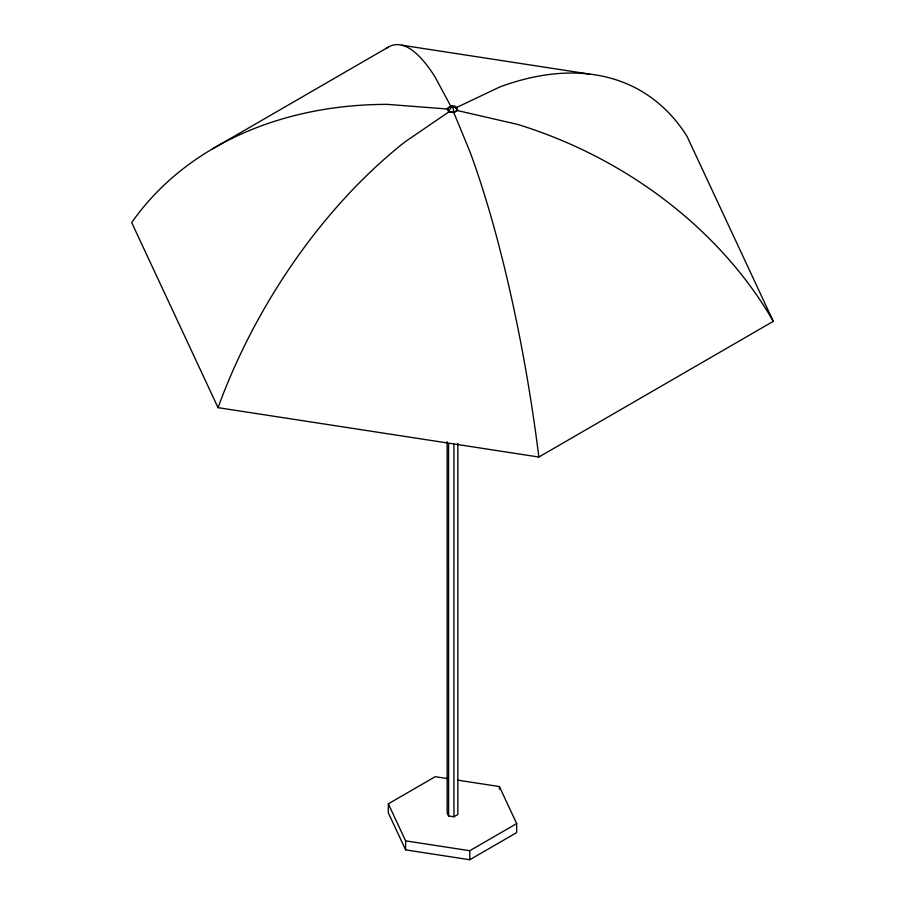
<?xml version="1.0" encoding="UTF-8"?>
<svg xmlns="http://www.w3.org/2000/svg" width="905" height="905" viewBox="0 0 905 905"><rect width="100%" height="100%" fill="white"/><g stroke="black" fill="none" stroke-linecap="round" stroke-linejoin="round"><path stroke-width="1.36" d="M212.618 148.816L387.94 47.332M451.063 106.338L447.149 108.6L448.586 111.677L453.937 112.503L457.851 110.24L456.414 107.163M773.311 321.32A376.242 296.84 24.8 0 0 517.637 124.426L457.059 110.467L453.722 112.401L449.174 111.7L404.897 141.949A376.242 216.951 -60.1 0 0 218.037 407.657L538.837 457.036L773.3 321.32L686.963 136.236A376.242 216.951 -60.1 0 0 500.103 86.846L455.826 107.842A4.751 2.738 -60.1 0 0 452.5 106.383A4.751 3.744 24.8 0 0 447.941 109.064L387.363 104.369A376.242 296.84 24.8 0 0 131.689 222.573L218.037 407.657M457.545 780.121L499.39 786.558L516.665 823.584L516.665 832.611L469.763 859.75L405.61 849.874L388.336 812.86L388.336 803.832L435.237 776.682L447.783 778.617M447.149 441.685L447.149 812.882L448.597 815.971L453.937 816.785L457.851 814.523L457.851 443.337M388.336 803.832L405.61 840.847L469.763 850.723L516.665 823.584M402.159 45.25L589.212 74.04M451.278 107.141L434.966 76.812A376.242 79.889 81.2 0 0 386.073 48.599M447.941 109.064L449.174 111.7A4.751 2.738 -60.1 0 1 452.5 106.383A4.751 3.744 24.8 0 1 457.048 110.467M499.39 786.558L499.39 789.137M469.763 850.723L469.763 859.75M453.937 444.185L453.937 816.785M448.586 443.62L448.597 815.971M405.61 840.847L405.61 849.874M451.346 106.394A4.751 1.007 81.2 0 1 452.647 106.733A4.751 1.007 81.2 0 1 453.722 112.401L470.034 151.972A376.242 79.889 81.2 0 1 538.848 457.036"/></g></svg>
